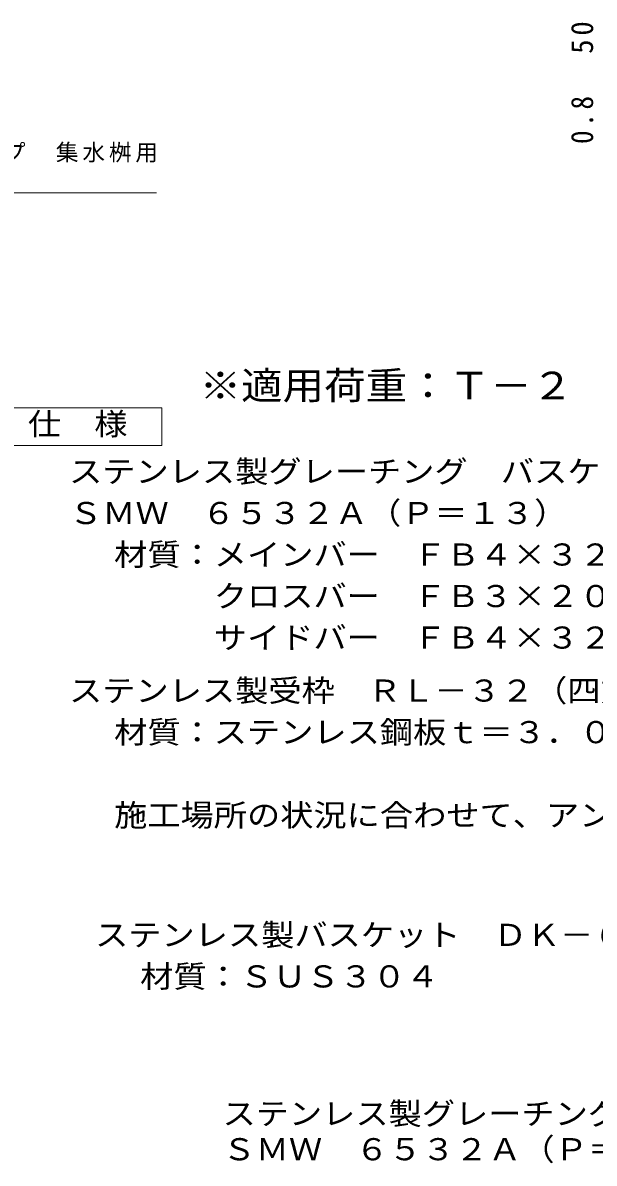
# Model space of a CAD drawing. Units: millimetres at full size, sheet at 1:4, with parts at other scales. Extents: x -953 to 1047, y -779 to 782.
# Drawn here: x -252 to 51, y -779 to -175 of the extents above; entities that cross this region are included whole.
import ezdxf
from ezdxf.enums import TextEntityAlignment as Align

# ---------------------------------------------------------------- set-up
doc = ezdxf.new("R2010")
doc.units = ezdxf.units.MM
doc.header["$LTSCALE"] = 4
for name, color, linetype, lineweight in [('A-4_その他', 7, 'Continuous', 9), ('D-4_その他', 7, 'Continuous', 9), ('D-5_文字', 7, 'Continuous', 9)]:
    doc.layers.add(name, color=color, linetype=linetype, lineweight=lineweight)
doc.layers.add('F-5_F-5ﾚｲﾔ', color=2, linetype='Continuous')
doc.styles.add('ＭＳ ゴシック', font='')
doc.styles.get('ＭＳ ゴシック').set_extended_font_data('MS Gothic')

msp = doc.modelspace()

# ---------------------------------------------------------------- linework, layer by layer
at = {"layer": 'D-4_その他'}
msp.add_line((-446.005, -265.296), (-180.624, -265.296), dxfattribs=at)
msp.add_lwpolyline([(-267.865, -399.065), (-267.865, -379.065), (-177.865, -379.065), (-177.865, -399.065)], close=True, dxfattribs=at)

# ---------------------------------------------------------------- texts
at = {"layer": 'A-4_その他', "color": 2, "char_height": 11.73, "attachment_point": 7, "rotation": 90, "style": 'ＭＳ ゴシック'}
for s, insert in [('\\T1.27;\\W0.95;50', (50.808, -191.595)), ('\\T1.27;\\W0.9;0.8', (50.808, -239.37))]:
    msp.add_mtext(s, dxfattribs=dict(at, insert=insert))
at = {"layer": 'D-4_その他', "color": 2, "style": 'ＭＳ ゴシック', "width": 1.1}
for s, p in [('仕\u3000様', (-248.865, -397.065)), ('ステンレス製グレーチング\u3000バスケット付\u3000プレーンタイプ\u3000集水桝用', (-227.029, -422.233)), ('ＳＭＷ\u3000６５３２Ａ（Ｐ＝１３）', (-227.029, -444.233)), ('材質：メインバー\u3000ＦＢ４×３２（ＳＵＳ３０４）', (-203.145, -466.233)), ('\u3000\u3000\u3000クロスバー\u3000ＦＢ３×２０（ＳＵＳ３０４）', (-203.145, -488.233)), ('\u3000\u3000\u3000サイドバー\u3000ＦＢ４×３２（ＳＵＳ３０４）', (-203.145, -510.233)), ('ステンレス製受枠\u3000ＲＬ－３２（四方枠）', (-227.029, -538.304)), ('材質：ステンレス鋼板ｔ＝３．０（ＳＵＳ３０４）', (-203.145, -560.304)), ('施工場所の状況に合わせて、アンカーをプライヤー等で折り曲げてご使用ください。', (-203.145, -604.304)), ('ステンレス製バスケット\u3000ＤＫ－６００－Ｓ', (-213.253, -667.689)), ('材質：ＳＵＳ３０４', (-189.368, -689.689))]:
    msp.add_text(s, height=11.73, dxfattribs=at).set_placement(p, align=Align.BOTTOM_LEFT)
at = {"layer": 'D-4_その他', "insert": (-444.624, -249.232), "char_height": 8.798, "attachment_point": 7, "style": 'ＭＳ ゴシック'}
msp.add_mtext('\\T1.17;バスケット付\u3000プレーンタイプ\u3000集水桝用', dxfattribs=at)
at = {"layer": 'D-5_文字', "color": 3, "style": 'ＭＳ ゴシック', "width": 1.1}
msp.add_text('※適用荷重：Ｔ－２', height=14.66, dxfattribs=at).set_placement((-157.865, -379.065), align=Align.BOTTOM_LEFT)
at = {"layer": 'F-5_F-5ﾚｲﾔ', "style": 'ＭＳ ゴシック', "width": 1.1}
for s, p in [('ステンレス製グレーチング\u3000バスケット付\u3000プレーンタイプ\u3000集水桝用', (-145.731, -762.372)), ('ＳＭＷ\u3000６５３２Ａ（Ｐ＝１３）＋ＲＬ－３２（四方枠）＋ＤＫ－６００－Ｓ', (-145.731, -781.233))]:
    msp.add_text(s, height=11.73, dxfattribs=at).set_placement(p, align=Align.BOTTOM_LEFT)

doc.saveas('drawing.dxf')
